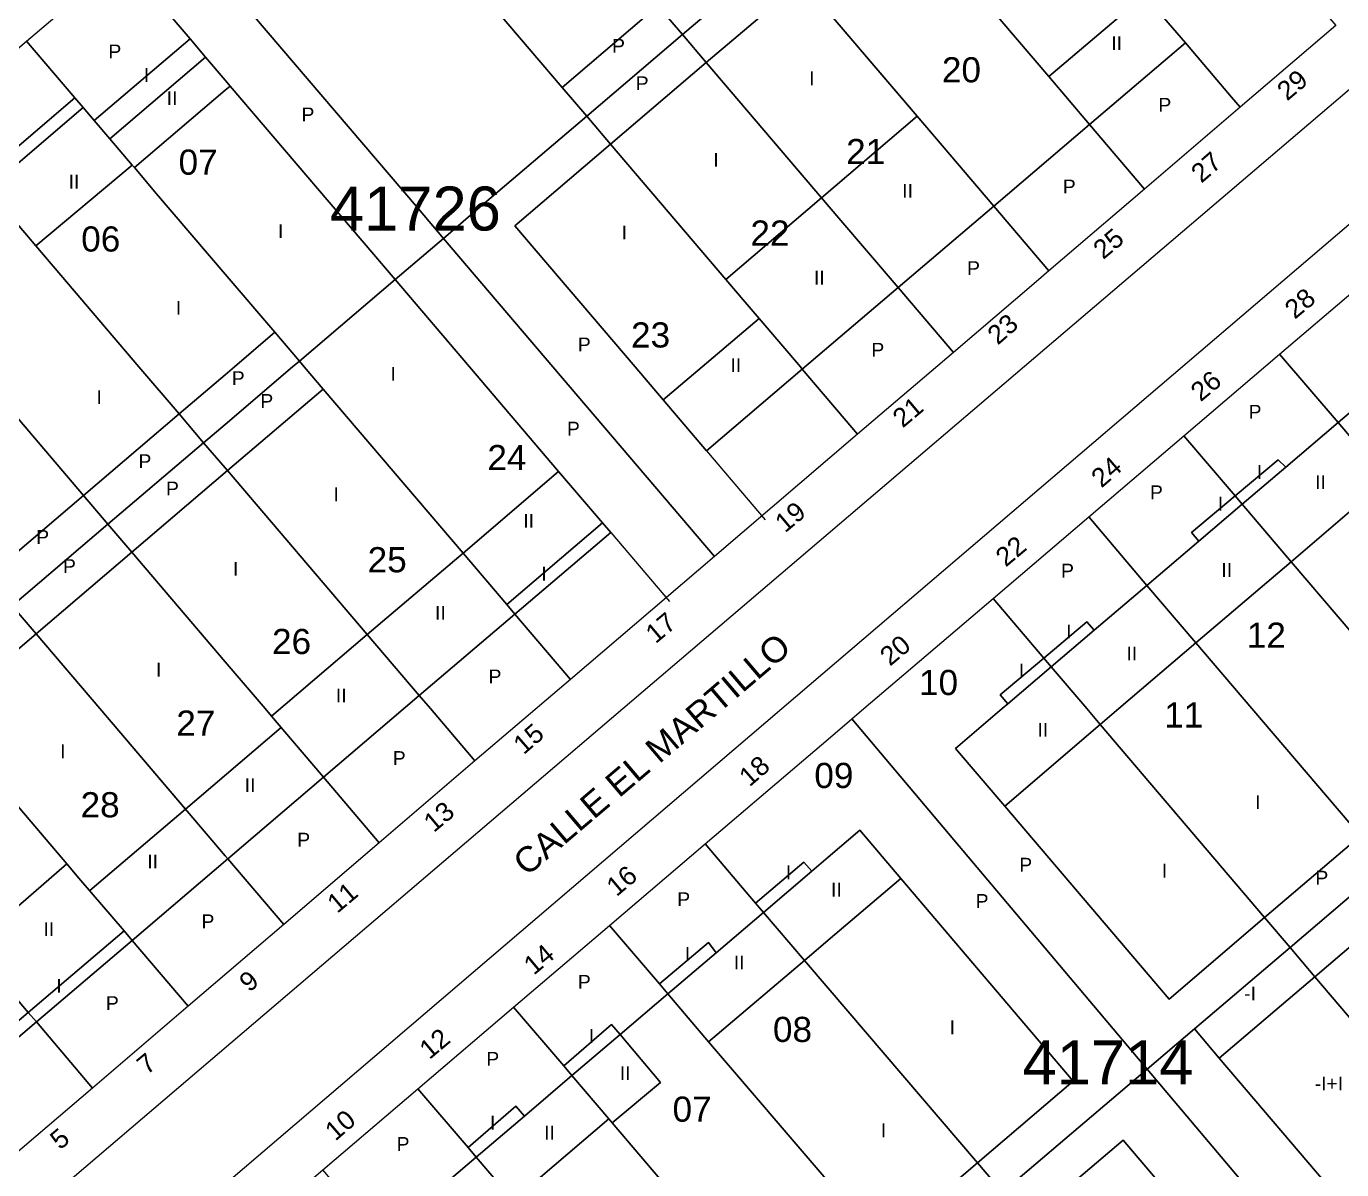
# Model space of a CAD drawing. Header units: millimetres. Extents: x 2440 to 3220, y 1839 to 2413.
# Drawn here: x 2539.5 to 2644.1, y 2233.9 to 2324.8 of the extents above; entities that cross this region are included whole.
import ezdxf
from ezdxf.enums import TextEntityAlignment as Align

# ---------------------------------------------------------------- set-up
doc = ezdxf.new("R2010")
doc.units = ezdxf.units.MM
for name, color, linetype in [('140200', 6, 'Continuous'), ('145101', 6, 'Continuous'), ('145201', 1, 'Continuous'), ('160132', 8, 'Continuous'), ('BORDILLO', 8, 'Continuous'), ('PG-AA', 8, 'Continuous'), ('PG-LI', 4, 'Continuous'), ('PG-LP', 6, 'Continuous'), ('TXT_CALLE', 7, 'Continuous'), ('TXT_NUM_POLICIA', 7, 'Continuous')]:
    doc.layers.add(name, color=color, linetype=linetype)
doc.styles.add('Arial', font='Arial Regular.ttf')
doc.styles.get("Standard").update_dxf_attribs({"font": 'ARIAL.TTF'})

msp = doc.modelspace()

# ---------------------------------------------------------------- linework, layer by layer
at = {"layer": '140200'}
for points in [[(2574.51, 2344.33), (2570.02, 2349.6), (2577.63, 2356.09), (2581.6, 2351.43), (2582.12, 2350.82), (2585.94, 2346.34), (2587.96, 2343.97), (2597.36, 2332.94), (2599.31, 2330.65), (2591.7, 2324.17), (2589.75, 2326.45), (2580.34, 2337.48), (2574.51, 2344.33), (2574.51, 2344.33)], [(2566.89, 2337.84), (2562.4, 2343.11), (2570.02, 2349.6), (2574.51, 2344.33), (2580.34, 2337.48), (2589.75, 2326.45), (2591.7, 2324.17), (2584.09, 2317.68), (2582.14, 2319.96), (2572.73, 2331), (2570.14, 2334.03), (2566.89, 2337.84), (2566.89, 2337.84)], [(2636.03, 2318.39), (2635.35, 2319.2), (2631.68, 2323.5), (2628.44, 2327.31), (2616.43, 2341.39), (2614.53, 2343.63), (2622.14, 2350.11), (2624.05, 2347.87), (2635.35, 2334.61), (2639.29, 2329.99), (2643.63, 2324.89), (2636.03, 2318.39), (2636.03, 2318.39)], [(2628.43, 2311.89), (2624.07, 2317.02), (2620.83, 2320.83), (2608.82, 2334.91), (2606.92, 2337.14), (2614.53, 2343.63), (2616.43, 2341.39), (2628.44, 2327.31), (2631.68, 2323.5), (2635.35, 2319.2), (2636.03, 2318.39), (2628.43, 2311.89), (2628.43, 2311.89)], [(2555.35, 2328.33), (2551.02, 2333.41), (2555.35, 2337.1), (2562.4, 2343.11), (2566.89, 2337.84), (2570.14, 2334.03), (2572.73, 2331), (2582.14, 2319.96), (2584.09, 2317.68), (2575.44, 2310.31), (2572.7, 2307.97), (2570.71, 2310.31), (2555.35, 2328.33), (2555.35, 2328.33)], [(2620.84, 2305.39), (2616.46, 2310.54), (2611.74, 2316.07), (2601.21, 2328.42), (2599.31, 2330.65), (2606.92, 2337.14), (2608.82, 2334.91), (2620.83, 2320.83), (2624.07, 2317.02), (2628.43, 2311.89), (2620.84, 2305.39), (2620.84, 2305.39)], [(2543.41, 2319.14), (2539.56, 2323.65), (2547.18, 2330.14), (2551.02, 2333.41), (2555.35, 2328.33), (2570.71, 2310.31), (2572.7, 2307.97), (2568.86, 2304.7), (2561.25, 2298.21), (2559.3, 2300.5), (2555.35, 2305.13), (2549.89, 2311.52), (2548.13, 2313.59), (2547.95, 2313.8), (2546.18, 2315.88), (2544.94, 2317.33), (2544.06, 2318.37), (2543.41, 2319.14), (2543.41, 2319.14)], [(2613.24, 2298.9), (2608.84, 2304.05), (2604.13, 2309.58), (2593.6, 2321.94), (2591.7, 2324.17), (2599.31, 2330.65), (2601.21, 2328.42), (2611.74, 2316.07), (2616.46, 2310.54), (2620.84, 2305.39), (2619.81, 2304.51), (2613.24, 2298.9), (2613.24, 2298.9)], [(2535.8, 2312.66), (2531.95, 2317.17), (2539.56, 2323.65), (2543.41, 2319.14), (2544.06, 2318.37), (2544.94, 2317.33), (2546.18, 2315.88), (2547.95, 2313.8), (2548.13, 2313.59), (2549.89, 2311.52), (2555.35, 2305.13), (2559.3, 2300.5), (2561.25, 2298.21), (2560.71, 2297.75), (2555.35, 2293.18), (2553.64, 2291.72), (2551.69, 2294.01), (2548.5, 2297.75), (2542.29, 2305.04), (2540.31, 2307.37), (2536.45, 2311.89), (2535.8, 2312.66), (2535.8, 2312.66)], [(2605.63, 2292.4), (2601.23, 2297.57), (2601.08, 2297.75), (2597.79, 2301.6), (2596.52, 2303.09), (2585.99, 2315.45), (2584.09, 2317.68), (2591.7, 2324.17), (2593.6, 2321.94), (2604.13, 2309.58), (2608.84, 2304.05), (2613.24, 2298.9), (2605.63, 2292.4), (2605.63, 2292.4)], [(2594.25, 2282.68), (2581.41, 2297.75), (2572.7, 2307.97), (2575.44, 2310.31), (2584.09, 2317.68), (2585.99, 2315.45), (2596.52, 2303.09), (2597.79, 2301.6), (2601.08, 2297.75), (2601.23, 2297.57), (2605.63, 2292.4), (2594.25, 2282.68), (2594.25, 2282.68)], [(2528.85, 2305.41), (2524.35, 2310.68), (2531.95, 2317.17), (2535.8, 2312.66), (2536.45, 2311.89), (2540.31, 2307.37), (2542.29, 2305.04), (2548.5, 2297.75), (2551.69, 2294.01), (2553.64, 2291.72), (2546.03, 2285.24), (2544.08, 2287.53), (2535.38, 2297.75), (2534.69, 2298.56), (2531.74, 2302.02), (2528.85, 2305.41), (2528.85, 2305.41)], [(2521.23, 2298.92), (2516.74, 2304.19), (2524.35, 2310.68), (2528.85, 2305.41), (2531.74, 2302.02), (2534.69, 2298.56), (2535.38, 2297.75), (2544.08, 2287.53), (2546.03, 2285.24), (2538.42, 2278.75), (2536.47, 2281.04), (2527.07, 2292.07), (2524.19, 2295.45), (2522.23, 2297.75), (2521.23, 2298.92), (2521.23, 2298.92)], [(2582.81, 2272.91), (2578.39, 2278.1), (2577.75, 2278.85), (2574.26, 2282.95), (2563.15, 2295.98), (2561.64, 2297.75), (2561.25, 2298.21), (2568.86, 2304.7), (2572.7, 2307.97), (2581.41, 2297.75), (2594.25, 2282.68), (2582.81, 2272.91), (2582.81, 2272.91)], [(2643.82, 2293.32), (2639.17, 2298.76), (2645.03, 2303.75), (2646.79, 2305.25), (2648.07, 2303.75), (2650.86, 2300.47), (2651.43, 2299.8), (2655.31, 2295.25), (2668.39, 2279.9), (2670.42, 2277.52), (2662.81, 2271.03), (2660.78, 2273.41), (2647.7, 2288.76), (2643.82, 2293.32), (2643.82, 2293.32)], [(2635.63, 2287.5), (2631.56, 2292.28), (2639.17, 2298.76), (2643.82, 2293.32), (2647.7, 2288.76), (2660.78, 2273.41), (2662.81, 2271.03), (2662.28, 2270.58), (2655.19, 2264.54), (2653.17, 2266.92), (2650.05, 2270.58), (2640.09, 2282.26), (2636.2, 2286.83), (2635.63, 2287.5), (2635.63, 2287.5)], [(2575.21, 2266.42), (2571.67, 2270.58), (2570.78, 2271.62), (2566.65, 2276.47), (2555.54, 2289.5), (2555.35, 2289.72), (2553.64, 2291.72), (2555.35, 2293.18), (2560.71, 2297.75), (2561.25, 2298.21), (2561.64, 2297.75), (2563.15, 2295.98), (2574.26, 2282.95), (2577.75, 2278.85), (2578.39, 2278.1), (2582.81, 2272.91), (2581.92, 2272.15), (2575.21, 2266.42), (2575.21, 2266.42)], [(2628.63, 2280.38), (2624, 2285.83), (2631.56, 2292.28), (2635.63, 2287.5), (2636.2, 2286.83), (2640.09, 2282.26), (2650.05, 2270.58), (2653.17, 2266.92), (2655.19, 2264.54), (2647.61, 2258.08), (2645.59, 2260.46), (2636.97, 2270.58), (2632.52, 2275.81), (2628.63, 2280.38), (2628.63, 2280.38)], [(2567.6, 2259.91), (2563.17, 2265.13), (2559.93, 2268.93), (2559.04, 2269.98), (2558.53, 2270.58), (2555.35, 2274.31), (2547.93, 2283.01), (2546.03, 2285.24), (2553.64, 2291.72), (2555.35, 2289.72), (2555.54, 2289.5), (2566.65, 2276.47), (2570.78, 2271.62), (2571.67, 2270.58), (2575.21, 2266.42), (2567.6, 2259.91), (2567.6, 2259.91)], [(2620.43, 2274.6), (2616.39, 2279.34), (2624, 2285.83), (2628.63, 2280.38), (2632.52, 2275.81), (2636.97, 2270.58), (2645.59, 2260.46), (2647.61, 2258.08), (2640, 2251.6), (2637.98, 2253.97), (2624.92, 2269.32), (2623.85, 2270.58), (2621.02, 2273.9), (2620.43, 2274.6), (2620.43, 2274.6)], [(2560.01, 2253.42), (2555.56, 2258.64), (2555.35, 2258.89), (2552.32, 2262.44), (2545.38, 2270.58), (2540.32, 2276.52), (2538.42, 2278.75), (2546.03, 2285.24), (2547.93, 2283.01), (2555.35, 2274.31), (2558.53, 2270.58), (2559.04, 2269.98), (2559.93, 2268.93), (2563.17, 2265.13), (2567.6, 2259.91), (2560.01, 2253.42), (2560.01, 2253.42)], [(2552.41, 2246.92), (2547.95, 2252.16), (2547.31, 2252.92), (2544.71, 2255.96), (2543.73, 2257.11), (2542.76, 2258.24), (2532.71, 2270.03), (2532.24, 2270.58), (2530.81, 2272.26), (2538.42, 2278.75), (2540.32, 2276.52), (2545.38, 2270.58), (2552.32, 2262.44), (2555.35, 2258.89), (2555.56, 2258.64), (2560.01, 2253.42), (2552.41, 2246.92), (2552.41, 2246.92)], [(2628.65, 2241.93), (2605.17, 2269.77), (2606.12, 2270.58), (2608.78, 2272.85), (2616.39, 2279.34), (2620.43, 2274.6), (2621.02, 2273.9), (2623.85, 2270.58), (2624.92, 2269.32), (2637.98, 2253.97), (2640, 2251.6), (2632.4, 2245.12), (2628.65, 2241.93), (2628.65, 2241.93)], [(2544.81, 2240.42), (2540.34, 2245.67), (2539.69, 2246.43), (2536.12, 2250.63), (2535.21, 2251.7), (2525.11, 2263.55), (2523.2, 2265.78), (2528.84, 2270.58), (2530.81, 2272.26), (2532.24, 2270.58), (2532.71, 2270.03), (2542.76, 2258.24), (2543.73, 2257.11), (2544.71, 2255.96), (2547.31, 2252.92), (2547.95, 2252.16), (2552.41, 2246.92), (2544.81, 2240.42), (2544.81, 2240.42)], [(2597.51, 2255.12), (2593.5, 2259.82), (2601.17, 2266.36), (2603.28, 2268.16), (2605.17, 2269.77), (2628.65, 2241.93), (2624.75, 2238.61), (2617.15, 2232.13), (2615.15, 2234.48), (2603.28, 2248.37), (2601.4, 2250.57), (2598.14, 2254.38), (2597.51, 2255.12), (2597.51, 2255.12)], [(2537.21, 2233.93), (2532.73, 2239.18), (2532.08, 2239.94), (2530.79, 2241.46), (2528.5, 2244.14), (2527.54, 2245.27), (2517.49, 2257.06), (2515.59, 2259.29), (2523.2, 2265.78), (2525.11, 2263.55), (2535.21, 2251.7), (2536.12, 2250.63), (2539.69, 2246.43), (2540.34, 2245.67), (2544.81, 2240.42), (2540.3, 2236.57), (2537.21, 2233.93), (2537.21, 2233.93)], [(2589.87, 2248.69), (2585.89, 2253.34), (2593.5, 2259.82), (2597.51, 2255.12), (2598.14, 2254.38), (2601.4, 2250.57), (2603.28, 2248.37), (2615.15, 2234.48), (2617.15, 2232.13), (2609.54, 2225.65), (2607.54, 2227.99), (2603.28, 2232.98), (2593.78, 2244.1), (2590.54, 2247.9), (2589.87, 2248.69), (2589.87, 2248.69)], [(2641.98, 2249.27), (2640, 2251.6), (2647.61, 2258.08), (2649.59, 2255.76), (2666.55, 2235.82), (2671.31, 2230.22), (2663.7, 2223.73), (2659.48, 2228.7), (2658.94, 2229.33), (2651.75, 2237.78), (2641.98, 2249.27), (2641.98, 2249.27)], [(2582.26, 2242.18), (2578.28, 2246.85), (2585.89, 2253.34), (2589.87, 2248.69), (2590.54, 2247.9), (2593.78, 2244.1), (2603.28, 2232.98), (2607.54, 2227.99), (2609.54, 2225.65), (2607.31, 2223.75), (2603.28, 2220.32), (2601.89, 2219.14), (2599.91, 2221.47), (2597.97, 2223.75), (2586.12, 2237.65), (2585.85, 2237.97), (2582.92, 2241.41), (2582.26, 2242.18), (2582.26, 2242.18)], [(2643.98, 2223.75), (2628.65, 2241.93), (2632.4, 2245.12), (2640, 2251.6), (2641.98, 2249.27), (2651.75, 2237.78), (2658.94, 2229.33), (2659.48, 2228.7), (2663.7, 2223.73), (2652.23, 2213.96), (2643.98, 2223.75), (2643.98, 2223.75)], [(2574.66, 2235.68), (2570.67, 2240.36), (2578.28, 2246.85), (2582.26, 2242.18), (2582.92, 2241.41), (2585.85, 2237.97), (2586.12, 2237.65), (2597.97, 2223.75), (2599.91, 2221.47), (2601.89, 2219.14), (2594.28, 2212.65), (2592.3, 2214.97), (2584.82, 2223.75), (2578.24, 2231.48), (2575.31, 2234.92), (2574.66, 2235.68), (2574.66, 2235.68)], [(2619.14, 2229.8), (2617.15, 2232.13), (2624.75, 2238.61), (2628.65, 2241.93), (2643.98, 2223.75), (2652.23, 2213.96), (2640.91, 2204.31), (2636.75, 2209.19), (2636.11, 2209.94), (2632.19, 2214.53), (2624.31, 2223.75), (2619.14, 2229.8), (2619.14, 2229.8)], [(2567.06, 2229.28), (2563.11, 2233.92), (2570.67, 2240.36), (2574.66, 2235.68), (2575.31, 2234.92), (2578.24, 2231.48), (2584.82, 2223.75), (2592.3, 2214.97), (2594.28, 2212.65), (2586.7, 2206.19), (2584.73, 2208.51), (2571.76, 2223.75), (2570.67, 2225.03), (2567.74, 2228.47), (2567.06, 2229.28), (2567.06, 2229.28)]]:
    msp.add_lwpolyline(points, dxfattribs=at)
at = {"layer": '160132'}
for p, q in [((2593.62, 2291.08), (2598.28, 2285.6)), ((2586, 2284.58), (2590.66, 2279.11))]:
    msp.add_line(p, q, dxfattribs=at)
at = {"layer": 'BORDILLO'}
for points in [[(2520.3, 2213.75), (2586.96, 2270.58), (2670.39, 2341.71)], [(2550.29, 2171.18), (2527.06, 2198.05), (2525.02, 2200.6), (2524.52, 2201.87), (2524.23, 2202.98), (2524.3, 2204.09), (2524.82, 2205.84), (2525.58, 2207.12), (2526.3, 2207.87), (2527.24, 2208.79), (2599.6, 2270.58), (2677.08, 2336.75), (2678.11, 2337.31), (2679.53, 2337.91), (2681.22, 2338.14), (2682.75, 2338.05), (2684.36, 2337.51), (2685.02, 2337.03), (2687.61, 2334.82), (2686.28, 2333.14), (2707.36, 2315.18), (2736.55, 2290.3)]]:
    msp.add_lwpolyline(points, dxfattribs=at)
at = {"layer": 'PG-LI'}
for points in [[(2636.03, 2318.39), (2635.35, 2319.2), (2631.68, 2323.5), (2628.44, 2327.31), (2616.43, 2341.39), (2614.53, 2343.63), (2622.14, 2350.11), (2624.05, 2347.87), (2635.35, 2334.61), (2639.29, 2329.99), (2643.63, 2324.89), (2636.03, 2318.39), (2636.03, 2318.39)], [(2570.14, 2334.03), (2573.73, 2337.11), (2570.48, 2340.9), (2574.51, 2344.33), (2580.34, 2337.48), (2589.75, 2326.45), (2582.14, 2319.96), (2572.73, 2331), (2570.14, 2334.03), (2570.14, 2334.03)], [(2551.02, 2333.41), (2555.35, 2337.1), (2562.4, 2343.11), (2566.89, 2337.84), (2570.14, 2334.03), (2572.73, 2331), (2582.14, 2319.96), (2584.09, 2317.68), (2575.44, 2310.31), (2572.7, 2307.97), (2570.71, 2310.31), (2555.35, 2328.33), (2551.02, 2333.41), (2551.02, 2333.41)], [(2608.82, 2334.91), (2616.43, 2341.39), (2628.44, 2327.31), (2620.83, 2320.83), (2608.82, 2334.91), (2608.82, 2334.91)], [(2601.21, 2328.42), (2608.82, 2334.91), (2620.83, 2320.83), (2624.07, 2317.02), (2616.46, 2310.54), (2611.74, 2316.07), (2601.21, 2328.42), (2601.21, 2328.42)], [(2547.18, 2330.14), (2551.02, 2333.41), (2555.35, 2328.33), (2570.71, 2310.31), (2572.7, 2307.97), (2568.86, 2304.7), (2555.75, 2320.08), (2555.35, 2320.55), (2553.8, 2322.37), (2552.56, 2323.82), (2547.18, 2330.14), (2547.18, 2330.14)], [(2589.75, 2326.45), (2597.36, 2332.94), (2599.31, 2330.65), (2591.7, 2324.17), (2589.75, 2326.45), (2589.75, 2326.45)], [(2539.56, 2323.65), (2547.18, 2330.14), (2552.56, 2323.82), (2544.94, 2317.33), (2544.06, 2318.37), (2543.41, 2319.14), (2539.56, 2323.65), (2539.56, 2323.65)], [(2593.6, 2321.94), (2591.7, 2324.17), (2599.31, 2330.65), (2601.21, 2328.42), (2593.6, 2321.94), (2593.6, 2321.94)], [(2602.75, 2311.2), (2593.6, 2321.94), (2601.21, 2328.42), (2610.36, 2317.69), (2602.75, 2311.2), (2602.75, 2311.2)], [(2620.83, 2320.83), (2628.44, 2327.31), (2631.68, 2323.5), (2624.07, 2317.02), (2620.83, 2320.83), (2620.83, 2320.83)], [(2582.14, 2319.96), (2589.75, 2326.45), (2591.7, 2324.17), (2584.09, 2317.68), (2582.14, 2319.96), (2582.14, 2319.96)], [(2531.95, 2317.17), (2539.56, 2323.65), (2543.41, 2319.14), (2535.8, 2312.66), (2531.95, 2317.17), (2531.95, 2317.17)], [(2544.94, 2317.33), (2552.56, 2323.82), (2553.8, 2322.37), (2546.18, 2315.88), (2544.94, 2317.33), (2544.94, 2317.33)], [(2585.99, 2315.45), (2584.09, 2317.68), (2591.7, 2324.17), (2593.6, 2321.94), (2585.99, 2315.45), (2585.99, 2315.45)], [(2628.43, 2311.89), (2624.07, 2317.02), (2631.68, 2323.5), (2635.35, 2319.2), (2636.03, 2318.39), (2628.43, 2311.89), (2628.43, 2311.89)], [(2546.18, 2315.88), (2553.8, 2322.37), (2555.35, 2320.55), (2555.75, 2320.08), (2555.35, 2319.74), (2548.13, 2313.59), (2547.95, 2313.8), (2546.18, 2315.88), (2546.18, 2315.88)], [(2595.14, 2304.71), (2585.99, 2315.45), (2593.6, 2321.94), (2602.75, 2311.2), (2595.14, 2304.71), (2595.14, 2304.71)], [(2548.13, 2313.59), (2555.35, 2319.74), (2555.75, 2320.08), (2568.86, 2304.7), (2561.25, 2298.21), (2559.3, 2300.5), (2555.35, 2305.13), (2549.89, 2311.52), (2548.13, 2313.59), (2548.13, 2313.59)], [(2535.8, 2312.66), (2543.41, 2319.14), (2544.06, 2318.37), (2536.45, 2311.89), (2535.8, 2312.66), (2535.8, 2312.66)], [(2536.45, 2311.89), (2544.06, 2318.37), (2544.94, 2317.33), (2546.18, 2315.88), (2547.95, 2313.8), (2540.31, 2307.37), (2536.45, 2311.89), (2536.45, 2311.89)], [(2594.25, 2282.68), (2581.41, 2297.75), (2572.7, 2307.97), (2575.44, 2310.31), (2584.09, 2317.68), (2585.99, 2315.45), (2578.38, 2308.96), (2587.93, 2297.75), (2590.17, 2295.12), (2593.62, 2291.08), (2601.23, 2297.57), (2605.63, 2292.4), (2594.25, 2282.68), (2594.25, 2282.68)], [(2608.84, 2304.05), (2604.13, 2309.58), (2602.75, 2311.2), (2610.36, 2317.69), (2611.74, 2316.07), (2616.46, 2310.54), (2608.84, 2304.05), (2608.84, 2304.05)], [(2620.84, 2305.39), (2616.46, 2310.54), (2624.07, 2317.02), (2628.43, 2311.89), (2620.84, 2305.39), (2620.84, 2305.39)], [(2578.38, 2308.96), (2585.99, 2315.45), (2596.52, 2303.09), (2597.79, 2301.6), (2593.26, 2297.75), (2590.17, 2295.12), (2587.93, 2297.75), (2578.38, 2308.96), (2578.38, 2308.96)], [(2540.31, 2307.37), (2547.95, 2313.8), (2548.13, 2313.59), (2549.89, 2311.52), (2555.35, 2305.13), (2559.3, 2300.5), (2556.08, 2297.75), (2555.35, 2297.13), (2551.69, 2294.01), (2548.5, 2297.75), (2542.29, 2305.04), (2540.31, 2307.37), (2540.31, 2307.37)], [(2531.74, 2302.02), (2535.37, 2305.17), (2532.48, 2308.5), (2536.45, 2311.89), (2540.31, 2307.37), (2542.29, 2305.04), (2548.5, 2297.75), (2551.69, 2294.01), (2544.08, 2287.53), (2535.38, 2297.75), (2534.69, 2298.56), (2531.74, 2302.02), (2531.74, 2302.02)], [(2601.23, 2297.57), (2601.08, 2297.75), (2597.79, 2301.6), (2596.52, 2303.09), (2595.14, 2304.71), (2602.75, 2311.2), (2604.13, 2309.58), (2608.84, 2304.05), (2601.23, 2297.57), (2601.23, 2297.57)], [(2616.46, 2310.54), (2620.84, 2305.39), (2619.81, 2304.51), (2613.24, 2298.9), (2608.84, 2304.05), (2616.46, 2310.54), (2616.46, 2310.54)], [(2582.81, 2272.91), (2578.39, 2278.1), (2586, 2284.58), (2585.35, 2285.34), (2581.86, 2289.44), (2574.78, 2297.75), (2568.86, 2304.7), (2572.7, 2307.97), (2581.41, 2297.75), (2594.25, 2282.68), (2582.81, 2272.91), (2582.81, 2272.91)], [(2524.19, 2295.45), (2526.91, 2297.75), (2527.98, 2298.66), (2525.04, 2302.16), (2528.85, 2305.41), (2531.74, 2302.02), (2534.69, 2298.56), (2535.38, 2297.75), (2544.08, 2287.53), (2536.47, 2281.04), (2527.07, 2292.07), (2524.19, 2295.45), (2524.19, 2295.45)], [(2561.25, 2298.21), (2568.86, 2304.7), (2574.78, 2297.75), (2581.86, 2289.44), (2574.26, 2282.95), (2563.15, 2295.98), (2561.64, 2297.75), (2561.25, 2298.21), (2561.25, 2298.21)], [(2639.17, 2298.76), (2645.03, 2303.75), (2646.79, 2305.25), (2648.07, 2303.75), (2650.86, 2300.47), (2647.46, 2297.58), (2648.03, 2296.9), (2643.82, 2293.32), (2639.17, 2298.76), (2639.17, 2298.76)], [(2608.84, 2304.05), (2613.24, 2298.9), (2605.63, 2292.4), (2601.23, 2297.57), (2608.84, 2304.05), (2608.84, 2304.05)], [(2590.17, 2295.12), (2593.26, 2297.75), (2597.79, 2301.6), (2601.08, 2297.75), (2601.23, 2297.57), (2593.62, 2291.08), (2590.17, 2295.12), (2590.17, 2295.12)], [(2551.69, 2294.01), (2555.35, 2297.13), (2556.08, 2297.75), (2559.3, 2300.5), (2561.25, 2298.21), (2560.71, 2297.75), (2555.35, 2293.18), (2553.64, 2291.72), (2551.69, 2294.01), (2551.69, 2294.01)], [(2643.82, 2293.32), (2648.03, 2296.9), (2651.43, 2299.8), (2655.31, 2295.25), (2647.7, 2288.76), (2643.82, 2293.32), (2643.82, 2293.32)], [(2631.56, 2292.28), (2639.17, 2298.76), (2643.82, 2293.32), (2639.66, 2289.78), (2639.06, 2290.37), (2635.63, 2287.5), (2631.56, 2292.28), (2631.56, 2292.28)], [(2555.54, 2289.5), (2555.35, 2289.72), (2553.64, 2291.72), (2555.35, 2293.18), (2560.71, 2297.75), (2561.25, 2298.21), (2561.64, 2297.75), (2563.15, 2295.98), (2555.54, 2289.5), (2555.54, 2289.5)], [(2566.65, 2276.47), (2555.54, 2289.5), (2563.15, 2295.98), (2574.26, 2282.95), (2566.65, 2276.47), (2566.65, 2276.47)], [(2544.08, 2287.53), (2551.69, 2294.01), (2553.64, 2291.72), (2546.03, 2285.24), (2544.08, 2287.53), (2544.08, 2287.53)], [(2636.2, 2286.83), (2639.66, 2289.78), (2643.82, 2293.32), (2647.7, 2288.76), (2640.09, 2282.26), (2636.2, 2286.83), (2636.2, 2286.83)], [(2624, 2285.83), (2631.56, 2292.28), (2635.63, 2287.5), (2632.16, 2284.58), (2632.75, 2283.89), (2628.63, 2280.38), (2624, 2285.83), (2624, 2285.83)], [(2547.93, 2283.01), (2546.03, 2285.24), (2553.64, 2291.72), (2555.35, 2289.72), (2555.54, 2289.5), (2547.93, 2283.01), (2547.93, 2283.01)], [(2635.63, 2287.5), (2639.06, 2290.37), (2639.66, 2289.78), (2636.2, 2286.83), (2635.63, 2287.5), (2635.63, 2287.5)], [(2559.04, 2269.98), (2558.53, 2270.58), (2555.35, 2274.31), (2547.93, 2283.01), (2555.54, 2289.5), (2566.65, 2276.47), (2559.04, 2269.98), (2559.04, 2269.98)], [(2574.26, 2282.95), (2581.86, 2289.44), (2585.35, 2285.34), (2577.75, 2278.85), (2574.26, 2282.95), (2574.26, 2282.95)], [(2640.09, 2282.26), (2647.7, 2288.76), (2660.78, 2273.41), (2657.46, 2270.58), (2653.17, 2266.92), (2650.05, 2270.58), (2640.09, 2282.26), (2640.09, 2282.26)], [(2536.47, 2281.04), (2544.08, 2287.53), (2546.03, 2285.24), (2538.42, 2278.75), (2536.47, 2281.04), (2536.47, 2281.04)], [(2632.16, 2284.58), (2635.63, 2287.5), (2636.2, 2286.83), (2632.75, 2283.89), (2632.16, 2284.58), (2632.16, 2284.58)], [(2616.39, 2279.34), (2624, 2285.83), (2628.63, 2280.38), (2624.44, 2276.81), (2623.86, 2277.48), (2620.43, 2274.6), (2616.39, 2279.34), (2616.39, 2279.34)], [(2628.63, 2280.38), (2632.75, 2283.89), (2636.2, 2286.83), (2640.09, 2282.26), (2632.52, 2275.81), (2628.63, 2280.38), (2628.63, 2280.38)], [(2540.32, 2276.52), (2538.42, 2278.75), (2546.03, 2285.24), (2547.93, 2283.01), (2540.32, 2276.52), (2540.32, 2276.52)], [(2577.75, 2278.85), (2585.35, 2285.34), (2586, 2284.58), (2578.39, 2278.1), (2577.75, 2278.85), (2577.75, 2278.85)], [(2552.19, 2262.59), (2545.38, 2270.58), (2540.32, 2276.52), (2547.93, 2283.01), (2555.35, 2274.31), (2558.53, 2270.58), (2559.04, 2269.98), (2559.8, 2269.08), (2552.19, 2262.59), (2552.19, 2262.59)], [(2570.78, 2271.62), (2566.65, 2276.47), (2574.26, 2282.95), (2577.75, 2278.85), (2578.39, 2278.1), (2570.78, 2271.62), (2570.78, 2271.62)], [(2632.52, 2275.81), (2640.09, 2282.26), (2650.05, 2270.58), (2653.17, 2266.92), (2645.59, 2260.46), (2636.97, 2270.58), (2632.52, 2275.81), (2632.52, 2275.81)], [(2621.02, 2273.9), (2624.44, 2276.81), (2628.63, 2280.38), (2632.52, 2275.81), (2626.4, 2270.58), (2624.92, 2269.32), (2623.85, 2270.58), (2621.02, 2273.9), (2621.02, 2273.9)], [(2532.71, 2270.03), (2532.24, 2270.58), (2530.81, 2272.26), (2538.42, 2278.75), (2540.32, 2276.52), (2532.71, 2270.03), (2532.71, 2270.03)], [(2605.17, 2269.77), (2606.12, 2270.58), (2608.78, 2272.85), (2616.39, 2279.34), (2620.43, 2274.6), (2616.96, 2271.68), (2617.58, 2270.96), (2617.13, 2270.58), (2613.41, 2267.41), (2617.32, 2262.83), (2630.38, 2247.49), (2637.98, 2253.97), (2640, 2251.6), (2632.4, 2245.12), (2628.65, 2241.93), (2605.17, 2269.77), (2605.17, 2269.77)], [(2578.39, 2278.1), (2582.81, 2272.91), (2581.92, 2272.15), (2575.21, 2266.42), (2571.67, 2270.58), (2570.78, 2271.62), (2578.39, 2278.1), (2578.39, 2278.1)], [(2620.43, 2274.6), (2623.86, 2277.48), (2624.44, 2276.81), (2621.02, 2273.9), (2620.43, 2274.6), (2620.43, 2274.6)], [(2544.58, 2256.11), (2543.73, 2257.11), (2542.76, 2258.24), (2532.71, 2270.03), (2540.32, 2276.52), (2545.38, 2270.58), (2552.19, 2262.59), (2544.58, 2256.11), (2544.58, 2256.11)], [(2563.17, 2265.13), (2559.93, 2268.93), (2559.04, 2269.98), (2566.65, 2276.47), (2570.78, 2271.62), (2563.17, 2265.13), (2563.17, 2265.13)], [(2624.92, 2269.32), (2626.4, 2270.58), (2632.52, 2275.81), (2636.97, 2270.58), (2645.59, 2260.46), (2637.98, 2253.97), (2624.92, 2269.32), (2624.92, 2269.32)], [(2616.96, 2271.68), (2620.43, 2274.6), (2621.02, 2273.9), (2617.58, 2270.96), (2616.96, 2271.68), (2616.96, 2271.68)], [(2617.32, 2262.83), (2613.41, 2267.41), (2617.13, 2270.58), (2617.58, 2270.96), (2621.02, 2273.9), (2623.85, 2270.58), (2624.92, 2269.32), (2617.32, 2262.83), (2617.32, 2262.83)], [(2570.78, 2271.62), (2571.67, 2270.58), (2575.21, 2266.42), (2567.6, 2259.91), (2563.17, 2265.13), (2570.78, 2271.62), (2570.78, 2271.62)], [(2525.11, 2263.55), (2532.71, 2270.03), (2542.76, 2258.24), (2535.21, 2251.7), (2525.11, 2263.55), (2525.11, 2263.55)], [(2555.56, 2258.64), (2555.35, 2258.89), (2552.32, 2262.44), (2552.19, 2262.59), (2559.8, 2269.08), (2559.93, 2268.93), (2563.17, 2265.13), (2555.56, 2258.64), (2555.56, 2258.64)], [(2593.5, 2259.82), (2601.17, 2266.36), (2603.28, 2268.16), (2605.17, 2269.77), (2628.65, 2241.93), (2624.75, 2238.61), (2617.15, 2232.13), (2615.15, 2234.48), (2622.75, 2240.97), (2609.06, 2257.08), (2605.8, 2260.91), (2603.28, 2258.76), (2601.98, 2257.65), (2601.36, 2258.37), (2597.51, 2255.12), (2593.5, 2259.82), (2593.5, 2259.82)], [(2617.32, 2262.83), (2624.92, 2269.32), (2637.98, 2253.97), (2630.38, 2247.49), (2617.32, 2262.83), (2617.32, 2262.83)], [(2563.17, 2265.13), (2567.6, 2259.91), (2560.01, 2253.42), (2555.56, 2258.64), (2563.17, 2265.13), (2563.17, 2265.13)], [(2547.95, 2252.16), (2547.31, 2252.92), (2544.71, 2255.96), (2544.58, 2256.11), (2552.19, 2262.59), (2552.32, 2262.44), (2555.35, 2258.89), (2555.56, 2258.64), (2547.95, 2252.16), (2547.95, 2252.16)], [(2598.14, 2254.38), (2601.98, 2257.65), (2603.28, 2258.76), (2605.8, 2260.91), (2609.06, 2257.08), (2603.28, 2252.17), (2601.4, 2250.57), (2598.14, 2254.38), (2598.14, 2254.38)], [(2585.89, 2253.34), (2593.5, 2259.82), (2597.51, 2255.12), (2598.14, 2254.38), (2594.37, 2251.17), (2593.76, 2251.98), (2589.87, 2248.69), (2585.89, 2253.34), (2585.89, 2253.34)], [(2637.98, 2253.97), (2645.59, 2260.46), (2647.61, 2258.08), (2640, 2251.6), (2637.98, 2253.97), (2637.98, 2253.97)], [(2555.56, 2258.64), (2560.01, 2253.42), (2552.41, 2246.92), (2547.95, 2252.16), (2555.56, 2258.64), (2555.56, 2258.64)], [(2535.21, 2251.7), (2542.76, 2258.24), (2543.73, 2257.11), (2544.71, 2255.96), (2547.31, 2252.92), (2539.69, 2246.43), (2536.12, 2250.63), (2535.21, 2251.7), (2535.21, 2251.7)], [(2597.51, 2255.12), (2601.36, 2258.37), (2601.98, 2257.65), (2598.14, 2254.38), (2597.51, 2255.12), (2597.51, 2255.12)], [(2640, 2251.6), (2647.61, 2258.08), (2649.59, 2255.76), (2641.98, 2249.27), (2640, 2251.6), (2640, 2251.6)], [(2601.4, 2250.57), (2603.28, 2252.17), (2609.06, 2257.08), (2622.75, 2240.97), (2615.15, 2234.48), (2603.28, 2248.37), (2601.4, 2250.57), (2601.4, 2250.57)], [(2641.98, 2249.27), (2649.59, 2255.76), (2666.55, 2235.82), (2662.38, 2232.26), (2655.26, 2240.68), (2651.75, 2237.78), (2641.98, 2249.27), (2641.98, 2249.27)], [(2590.54, 2247.9), (2594.37, 2251.17), (2598.14, 2254.38), (2601.4, 2250.57), (2593.78, 2244.1), (2590.54, 2247.9), (2590.54, 2247.9)], [(2539.69, 2246.43), (2547.31, 2252.92), (2547.95, 2252.16), (2540.34, 2245.67), (2539.69, 2246.43), (2539.69, 2246.43)], [(2578.28, 2246.85), (2585.89, 2253.34), (2589.87, 2248.69), (2590.54, 2247.9), (2586.76, 2244.68), (2586.06, 2245.48), (2582.26, 2242.18), (2578.28, 2246.85), (2578.28, 2246.85)], [(2527.54, 2245.27), (2535.21, 2251.7), (2536.12, 2250.63), (2539.69, 2246.43), (2532.08, 2239.94), (2530.79, 2241.46), (2528.5, 2244.14), (2527.54, 2245.27), (2527.54, 2245.27)], [(2544.81, 2240.42), (2540.34, 2245.67), (2547.95, 2252.16), (2552.41, 2246.92), (2544.81, 2240.42), (2544.81, 2240.42)], [(2589.87, 2248.69), (2593.76, 2251.98), (2594.37, 2251.17), (2590.54, 2247.9), (2589.87, 2248.69), (2589.87, 2248.69)], [(2632.4, 2245.12), (2640, 2251.6), (2641.98, 2249.27), (2634.38, 2242.8), (2632.4, 2245.12), (2632.4, 2245.12)], [(2593.78, 2244.1), (2601.4, 2250.57), (2603.28, 2248.37), (2615.15, 2234.48), (2607.54, 2227.99), (2603.28, 2232.98), (2593.78, 2244.1), (2593.78, 2244.1)], [(2634.38, 2242.8), (2641.98, 2249.27), (2651.75, 2237.78), (2648.36, 2234.87), (2655.52, 2226.41), (2652.39, 2223.75), (2651.36, 2222.87), (2650.61, 2223.75), (2634.38, 2242.8), (2634.38, 2242.8)], [(2586.12, 2237.65), (2589.96, 2240.87), (2586.76, 2244.68), (2590.54, 2247.9), (2593.78, 2244.1), (2603.28, 2232.98), (2607.54, 2227.99), (2603.28, 2224.35), (2602.58, 2223.75), (2599.91, 2221.47), (2597.97, 2223.75), (2586.12, 2237.65), (2586.12, 2237.65)], [(2532.08, 2239.94), (2539.69, 2246.43), (2540.34, 2245.67), (2532.73, 2239.18), (2532.08, 2239.94), (2532.08, 2239.94)], [(2570.67, 2240.36), (2578.28, 2246.85), (2582.26, 2242.18), (2582.92, 2241.41), (2579.15, 2238.19), (2578.46, 2238.98), (2574.66, 2235.68), (2570.67, 2240.36), (2570.67, 2240.36)], [(2537.21, 2233.93), (2532.73, 2239.18), (2540.34, 2245.67), (2544.81, 2240.42), (2540.3, 2236.57), (2537.21, 2233.93), (2537.21, 2233.93)], [(2582.26, 2242.18), (2586.06, 2245.48), (2586.76, 2244.68), (2582.92, 2241.41), (2582.26, 2242.18), (2582.26, 2242.18)], [(2628.65, 2241.93), (2632.4, 2245.12), (2634.38, 2242.8), (2650.61, 2223.75), (2651.36, 2222.87), (2652.39, 2223.75), (2655.52, 2226.41), (2656.06, 2225.78), (2659.48, 2228.7), (2663.7, 2223.73), (2652.23, 2213.96), (2643.98, 2223.75), (2628.65, 2241.93), (2628.65, 2241.93)], [(2582.92, 2241.41), (2586.76, 2244.68), (2589.96, 2240.87), (2586.12, 2237.65), (2585.85, 2237.97), (2582.92, 2241.41), (2582.92, 2241.41)], [(2617.15, 2232.13), (2624.75, 2238.61), (2628.65, 2241.93), (2643.98, 2223.75), (2652.23, 2213.96), (2640.91, 2204.31), (2636.75, 2209.19), (2644.29, 2215.63), (2643.66, 2216.37), (2639.75, 2220.97), (2637.39, 2223.75), (2626.74, 2236.27), (2619.14, 2229.8), (2617.15, 2232.13), (2617.15, 2232.13)], [(2575.31, 2234.92), (2579.15, 2238.19), (2582.92, 2241.41), (2585.85, 2237.97), (2578.24, 2231.48), (2575.31, 2234.92), (2575.31, 2234.92)], [(2563.11, 2233.92), (2570.67, 2240.36), (2574.66, 2235.68), (2575.31, 2234.92), (2571.54, 2231.71), (2570.86, 2232.48), (2567.06, 2229.28), (2563.11, 2233.92), (2563.11, 2233.92)], [(2574.66, 2235.68), (2578.46, 2238.98), (2579.15, 2238.19), (2575.31, 2234.92), (2574.66, 2235.68), (2574.66, 2235.68)], [(2578.24, 2231.48), (2585.85, 2237.97), (2586.12, 2237.65), (2597.97, 2223.75), (2599.91, 2221.47), (2592.3, 2214.97), (2584.82, 2223.75), (2578.24, 2231.48), (2578.24, 2231.48)], [(2619.14, 2229.8), (2626.74, 2236.27), (2637.39, 2223.75), (2639.75, 2220.97), (2632.19, 2214.53), (2624.31, 2223.75), (2619.14, 2229.8), (2619.14, 2229.8)], [(2567.74, 2228.47), (2571.54, 2231.71), (2575.31, 2234.92), (2578.24, 2231.48), (2570.67, 2225.03), (2567.74, 2228.47), (2567.74, 2228.47)], [(2607.54, 2227.99), (2615.15, 2234.48), (2617.15, 2232.13), (2609.54, 2225.65), (2607.54, 2227.99), (2607.54, 2227.99)]]:
    msp.add_lwpolyline(points, dxfattribs=at)
at = {"layer": 'PG-LP'}
for points in [[(2531.95, 2317.17), (2539.56, 2323.65), (2547.18, 2330.14)], [(2643.63, 2324.89), (2636.03, 2318.39), (2628.43, 2311.89), (2620.84, 2305.39), (2619.81, 2304.51), (2613.24, 2298.9), (2605.63, 2292.4), (2594.25, 2282.68), (2582.81, 2272.91), (2581.92, 2272.15), (2575.21, 2266.42), (2567.6, 2259.91), (2560.01, 2253.42), (2552.41, 2246.92), (2544.81, 2240.42), (2540.3, 2236.57), (2537.21, 2233.93)], [(2552.76, 2177.28), (2544.62, 2186.84), (2529.16, 2204.98), (2540.28, 2214.46), (2547.89, 2220.94), (2551.18, 2223.75), (2555.5, 2227.43), (2563.11, 2233.92), (2570.67, 2240.36), (2578.28, 2246.85), (2585.89, 2253.34), (2593.5, 2259.82), (2601.17, 2266.36), (2603.28, 2268.16), (2605.17, 2269.77), (2606.12, 2270.58), (2608.78, 2272.85), (2616.39, 2279.34), (2624, 2285.83), (2631.56, 2292.28), (2639.17, 2298.76), (2645.03, 2303.75)]]:
    msp.add_lwpolyline(points, dxfattribs=at)

# ---------------------------------------------------------------- texts
at = {"layer": '145101'}
for s, p in [('41726', (2570.47, 2307.54)), ('41714', (2625.53, 2239.65))]:
    msp.add_text(s, height=3.5, dxfattribs=at).set_placement(p, align=Align.BOTTOM_CENTER)
at = {"layer": '145201'}
for s, p in [('20', (2613.88, 2319.77)), ('21', (2606.27, 2313.27)), ('07', (2553.2, 2312.43)), ('06', (2545.46, 2306.32)), ('22', (2598.66, 2306.79)), ('23', (2589.17, 2298.69)), ('24', (2577.75, 2288.94)), ('25', (2568.23, 2280.82)), ('12', (2638.12, 2274.82)), ('26', (2560.63, 2274.32)), ('10', (2612.06, 2271.06)), ('27', (2553.02, 2267.83)), ('11', (2631.55, 2268.48)), ('09', (2603.74, 2263.67)), ('28', (2545.41, 2261.34)), ('08', (2600.45, 2243.48)), ('07', (2592.47, 2237.14))]:
    msp.add_text(s, height=2, dxfattribs=at).set_placement(p, align=Align.BOTTOM_CENTER)
at = {"layer": 'PG-AA'}
for s, p in [('P', (2586.62, 2322.4)), ('II', (2626.22, 2322.6)), ('P', (2546.58, 2321.95)), ('I', (2549.09, 2320.08)), ('P', (2588.5, 2319.42)), ('I', (2601.98, 2319.81)), ('II', (2551.13, 2318.23)), ('P', (2561.93, 2316.94)), ('P', (2630.05, 2317.7)), ('I', (2594.37, 2313.33)), ('II', (2543.33, 2311.59)), ('II', (2609.6, 2310.87)), ('P', (2622.45, 2311.21)), ('I', (2559.76, 2307.66)), ('I', (2587.08, 2307.55)), ('P', (2614.84, 2304.72)), ('II', (2602.58, 2303.97)), ('I', (2551.64, 2301.56)), ('P', (2583.9, 2298.65)), ('P', (2607.23, 2298.23)), ('II', (2595.94, 2297.01)), ('P', (2556.39, 2295.97)), ('I', (2568.71, 2296.32)), ('I', (2545.34, 2294.46)), ('P', (2558.66, 2294.16)), ('P', (2637.22, 2293.3)), ('P', (2583.03, 2291.96)), ('P', (2548.97, 2289.37)), ('I', (2637.58, 2288.52)), ('II', (2642.42, 2287.7)), ('P', (2551.16, 2287.2)), ('I', (2564.17, 2286.74)), ('P', (2629.38, 2286.9)), ('I', (2634.47, 2286)), ('II', (2579.48, 2284.63)), ('P', (2540.84, 2283.35)), ('P', (2542.97, 2281.03)), ('I', (2556.19, 2280.82)), ('I', (2580.7, 2280.43)), ('P', (2622.31, 2280.67)), ('II', (2634.97, 2280.72)), ('II', (2572.46, 2277.32)), ('I', (2622.41, 2275.83)), ('II', (2627.43, 2274.08)), ('I', (2550.06, 2272.8)), ('P', (2576.8, 2272.26)), ('I', (2618.65, 2272.72)), ('II', (2564.58, 2270.75)), ('II', (2620.35, 2268.01)), ('I', (2542.45, 2266.31)), ('P', (2569.19, 2265.77)), ('II', (2557.33, 2263.62)), ('I', (2637.44, 2262.26)), ('P', (2561.59, 2259.28)), ('II', (2549.59, 2257.55)), ('P', (2618.99, 2257.29)), ('I', (2600.13, 2256.69)), ('I', (2630.03, 2256.82)), ('P', (2642.53, 2256.26)), ('II', (2603.94, 2255.31)), ('P', (2591.8, 2254.55)), ('P', (2615.52, 2254.41)), ('II', (2541.33, 2252.17)), ('P', (2553.98, 2252.79)), ('I', (2592.1, 2250.19)), ('II', (2596.21, 2249.52)), ('P', (2583.9, 2247.98)), ('I', (2542.14, 2247.67)), ('-I', (2636.83, 2247.06)), ('P', (2546.38, 2246.29)), ('I', (2584.47, 2243.68)), ('I', (2613.16, 2244.36)), ('P', (2576.62, 2241.86)), ('II', (2587.15, 2240.72)), ('-I+I', (2643.09, 2239.9)), ('I', (2576.61, 2236.78)), ('II', (2581.13, 2235.99)), ('I', (2607.69, 2236.17)), ('P', (2569.49, 2235.09))]:
    msp.add_text(s, height=1.1, dxfattribs=at).set_placement(p, align=Align.BOTTOM_CENTER)
at = {"layer": 'TXT_CALLE', "style": 'Arial'}
msp.add_text('CALLE EL MARTILLO', height=2, rotation=40.42, dxfattribs=at).set_placement((2579.33, 2257.19, 597.09))
at = {"layer": 'TXT_NUM_POLICIA', "style": 'Arial'}
for s, rotation, p in [('29', 40, (2640.95, 2319.25)), ('27', 41, (2634.13, 2312.73)), ('25', 40, (2626.33, 2306.64)), ('28', 40, (2641.56, 2301.89)), ('23', 41, (2617.94, 2299.86)), ('26', 40, (2634.08, 2295.33)), ('21', 40, (2610.39, 2293.25)), ('24', 41, (2626.19, 2288.5)), ('19', 40, (2601.04, 2284.91)), ('22', 40, (2618.58, 2282.19)), ('17', 40, (2590.75, 2276.1)), ('20', 40, (2609.38, 2274.31)), ('15', 40.99, (2580.25, 2267.29)), ('18', 41, (2598.2, 2264.73)), ('13', 40, (2573.11, 2261.08)), ('16', 40, (2587.64, 2255.99)), ('11', 40, (2565.44, 2254.66)), ('14', 40, (2581.06, 2249.74)), ('9', 40.01, (2558, 2248.01)), ('12', 40, (2572.77, 2243.04)), ('7', 40.01, (2549.87, 2241.44)), ('10', 40.99, (2565.28, 2236.57)), ('5', 40.01, (2542.96, 2235.48))]:
    msp.add_text(s, height=1.5, rotation=rotation, dxfattribs=at).set_placement(p, align=Align.BOTTOM_CENTER)

doc.saveas('drawing.dxf')
